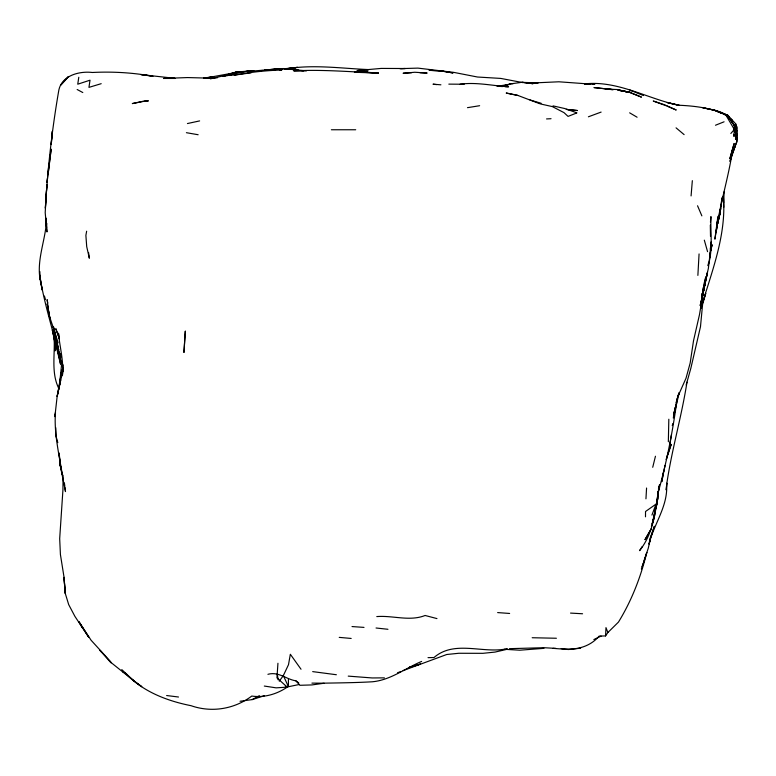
<?xml version="1.0" encoding="UTF-8"?>
<svg xmlns="http://www.w3.org/2000/svg" width="776" height="776" viewBox="0 0 776 776"><rect width="100%" height="100%" fill="white"/><g stroke="black" fill="none" stroke-linecap="round" stroke-linejoin="round"><path stroke-width="1.16" d="M735.221 124.82L736.647 126.643L737.2 137.963L736.647 142.183L731.361 156.189L736.647 142.183L736.647 137.4M736.647 129.029L736.647 126.643L736.647 142.183M54.078 337.046C55.222 354.273 50.799 373.12 59.063 388.96M735.609 130.989L735.561 139.35L736.191 128.127L735.648 123.811L727.636 115.071L716.18 110.968L727.122 115.294L736.191 128.127L734.823 132.279L733.485 129.068M735.629 127.4L735.648 123.811L736.763 135.179L736.017 132.9M645.496 516.826L645.535 511.5L655.992 504.138L651.937 515.08M697.876 275.393L699.069 253.936M723.785 207.279L723.339 195.969C726.743 234.934 711.679 271.813 700.815 308.441L705.762 293.328L702.6 304.318L700.486 326.696L690.844 368.28L686.178 384.954M46.211 194.883L45.357 208.21C47.617 169.226 51.924 130.271 58.549 91.801C60.596 75.864 78.686 70.868 92.363 72.478C112.666 71.46 132.958 72.643 152.959 76.281L140.951 74.583L174.969 78.337M668.34 441.738L668.825 419.224M723.63 203.002L724.153 191.769M40.274 278.448L42.234 290.059L40.071 279.263L39.857 271.6M605.561 635.932L605.978 627.619L607.87 632.527L605.561 635.932L599.169 636.087C589.644 647.271 575.346 650.511 561.232 648.581M710.438 250.386L710.661 246.137L710.428 249.503M645.952 498.842L646.573 488.017M126.42 674.179C143.482 691.891 167.335 700.971 191.051 705.694C211.683 712.921 234.478 709.099 251.773 696.062C264.315 697.886 276.848 694.171 287.246 687.148L276.954 677.846L277.944 663.267M46.812 223.43L46.56 227.669L45.774 217.92L46.958 231.966L45.202 212.692L46.191 194.941M722.243 197.89L722.097 200.14L722.272 197.812M46.288 193.825L46.929 184.853M710.185 252.869L708.352 268.506L703.492 289.496M45.968 198.064L46.919 184.989M666.235 489.704L666.807 483.147L666.235 489.928M691.077 195.93L692.337 180.662M710.156 253.791L709.865 257.351L710.147 253.868M710.457 250.231L711.146 241.918L710.409 248.621M710.457 222.198L710.952 216.601C710.302 232.984 713.154 249.804 708.09 265.741L708.595 262.404M47.482 178.373L47.093 182.612L48.616 167.189M717.887 216.368L714.9 239.173L718.508 216.911L716.141 232.266L717.49 221.092L717.034 225.321C721.214 200.189 728.751 175.657 732.554 150.389L730.003 161.456L735.095 146.325M46.414 222.508C44.882 241.481 36.782 260.135 40.071 279.263M642.198 546.605L639.569 550.659C652.936 533.985 655.759 512.073 658.116 491.509M702.261 293.464L701.553 299.041L705.064 283.783L702.008 294.812L703.172 290.641M702.687 290.117L702.969 287.886M55.474 412.269C53.864 433.28 59.112 454.28 62.352 474.912L60.033 464.339L59.092 452.99L60.887 468.675L60.033 464.339L65.485 491.596L64.971 487.289M721.224 203.205L721.534 200.974M721.069 204.321L719.536 215.476L722.369 197.414M654.178 518.009L659.561 484.612L657.99 493.022C666.807 461.933 672.967 430.282 677.225 398.214M658.446 489.278L658.766 487.047M673.316 418.06L673.646 415.839M673.966 413.608L674.295 411.377M78.793 77.261L77.746 84.196L90.016 80.19L88.949 87.378L101.2 83.682M709.574 255.323L709.914 253.092M720.05 212.769L720.72 208.56L717.674 223.857L720.05 212.769L718.586 219.656M669.833 444.6L671.453 434.628M673.898 414.52L675.062 407.449M709.633 255.973L710.04 253.616M710.438 251.259L710.845 248.902L710.331 251.114M663.742 470.634L661.773 481.75L665.032 465.435M86.64 231.2L85.884 235.409L86.708 246.603L89.327 258.233L88.551 252.462M55.484 413.346L54.892 416.644L57.143 396.449L63.234 367.892M656.787 502.673L653.149 520.667L654.44 516.506L651.384 526.37M62.866 370.976L63.302 368.755M653.149 520.667L655.138 510.676M676.653 401.173L673.878 415.364L679.087 393.228L678.001 396.226L686.003 378.251L690.165 363.042L693.511 340.761L699.535 314.425L705.801 276.838L703.541 285.675M702.862 294.579L700.456 305.666L707.489 272.405L701.184 301.912M704.239 287.964L700.194 305.405M655.351 509.57L658.407 494.273L656.661 505.409L657.728 498.483L652.238 523.732M63.225 369.512L62.361 375.836L62.759 364.594L62.74 371.597C63.118 358.522 59.694 346.028 58.452 333.166L59.413 338.889L55.814 328.685L59.189 338.064M686.973 382.18C681.619 416.722 671.56 450.284 666.623 484.884C667.99 506.224 653.887 524.072 648.978 544.112L649.939 540.94L648.241 548.312L641.354 569.031M652.723 467.298L655.448 456.24M60.829 379.833L57.143 396.449L61.905 370.016L59.442 385.352L61.479 365.709L59.917 353.255L60.829 357.261M709.778 254.111L712.155 244.741L710.389 251.366M666.778 457.471L666.225 459.557L671.201 444.415L667.059 456.424M700.272 305.24L700.912 302.96M676.168 402.579L678.913 392.811M652.257 523.8L652.849 521.715M672.258 425.597L672.87 423.512M643.585 562.357L646.786 552.463C640.821 576.927 631.683 600.614 618.453 622.1L607.87 632.527M642.111 566.742L643.226 563.454M279.263 681.212L283.492 675.401M730.837 133.482L734.329 129.495L734.212 125.227L728.13 116.196L729.469 119.417M240.046 701.271L252.181 699.603L259.378 695.723M421.649 661.424C405.208 668.301 390.57 680.125 372.286 681.784C356.397 682.696 340.625 682.87 324.707 683.152L311.962 684.927L299.914 685.295L295.86 680.824C286.131 679.33 278.691 671.298 267.914 674.305M593.844 639.56L601.07 636.116M727.636 115.071L727.122 115.294C712.29 108.116 695.635 106.011 679.34 105.255L667.292 102.558L679.514 105.449C647.601 98.998 618.181 80.209 584.609 83.886M715.491 125.237L724.076 121.803M576.587 113.024L568.061 116.4L563.987 112.627L552.337 106.593L540.484 103.955M397.516 672.792L400.872 671.482M403.113 670.6L446.753 654.498L458.849 653.266L482.895 653.324L495.001 652.082L507.194 649.269M588.402 116.798L601.119 112.084M252.181 699.603L264.441 695.694M227.572 75.621L234.255 73.652L222.644 76.223L234.662 74.447L222.537 76.067L210.354 78.706L217.6 77.687M510.016 83.944L522.141 82.275L533.063 83.711L522.209 82.363L538.205 82.896M500.995 86.505L510.647 83.759L513.052 83.701M504.235 85.738L509.619 84.341L497.047 86.291L502.819 86.543M239.095 71.945L206.338 77.881M187.443 123.549L199.626 120.91M301.02 669.242L290.34 654.265L288.497 664.692L283.356 675.557L288.43 686.721L299.497 684.451M206.561 78.075L212.333 76.931L203.516 78.017M143.366 101.423L132.298 103.577L144.414 100.987L148.42 100.87L144.472 101.21M467.482 107.67L479.626 105.711M260.193 70.723L262.395 70.471M264.597 70.209L272.308 69.316L281.921 69.336M264.781 70.209L283.424 68.598L295.724 69.355L284.326 69.345M580.652 648.193L568.546 649.522L552.987 648.348M358.57 72.401L367.746 71.402L354.419 72.275L378.426 73.06L366.447 72.236M285.073 68.686L297.518 67.367L286.79 68.734C313.911 64.359 341.362 68.424 368.551 69.568M279.496 70.247L281.795 70.015C265.77 70.49 249.756 72.255 234.003 75.165L251.104 72.818M543.947 648.348L519.784 650.201L504.216 649.279M252.957 71.072L247.495 71.518L271.678 69.433L282.027 69.355L273.899 69.452M528.718 83.158L558.865 81.79L594.785 84.4L592.505 84.303M368.571 69.704L357.018 70.567L381.2 68.414L405.247 68.521L400.678 68.657M534.751 82.857L537.778 82.848M460.032 84.196C476.309 81.955 492.401 85.738 508.59 86.805L505.127 86.65M411.532 72.75L403.084 73.254L414.83 72.255L427.139 73.051L419.952 72.74M272.735 69.462L281.63 68.938M528.456 83.168L535.382 82.809L528.408 82.886M546.556 118.932L551.047 118.709M507.194 648.746C482.944 653.955 454.571 639.696 433.997 657.524L428.022 657.65M399.844 68.657L417.915 68.113L453.727 72.372L477.482 77.018L500.83 78.424L522.849 82.605M355.709 129.757L331.371 129.757M448.829 84.128L464.261 84.244M254.053 70.985L248.058 71.101L235.458 73.148L248.145 71.13L236.059 72.013L223.798 75.903L236.69 71.945L236.059 72.013L239.512 72.003M204.815 78.337L211.722 78.201L187.52 77.571L163.513 78.454L175.017 78.444M509.434 648.668L543.908 647.708L555.936 648.397M384.382 677.865L372.189 677.952L348.24 676.119M311.933 683.113L324.087 683.2M532.181 637.736L556.402 638.25M376.787 616.58C392.995 615.281 409.563 621.663 425.122 615.484L436.956 618.588M617.26 89.531L629.103 92.441L617.26 89.531L605.27 89.065L612.128 89.599M584.541 83.973L590.235 84.206M436.578 84.594L432.998 84.186L440.913 84.817M570.544 613.088L582.563 613.767M352.023 626.562L364.012 627.396M497.639 612.584L509.628 613.457M339.238 637.377L351.179 638.444M613.069 89.599L593.96 87.562L613.137 89.677M378.164 73.041C350.092 71.848 321.894 69.336 293.764 70.878L306.413 70.897L283.133 68.531L273.472 69.801L283.424 68.598L298.663 70.141M566.635 109.464L577.393 110.522L566.315 109.377M376.05 627.997L387.951 629.288M336.367 674.732L312.689 671.618M166.636 695.529L178.49 697.013M617.9 90.181L630.364 92.334L618.472 90.191L629.627 92.266L641.461 97.136L629.724 92.46L623.235 90.986M264.315 686.052L276.101 687.846L287.246 687.148L285.316 686.042M301.049 70.529L303.426 70.907M186.405 132.696L198.142 134.733M723.174 114.043L726.365 115.449L731.603 120.746C725.463 110.91 713.028 110.066 702.794 107.757L715.278 110.415M517.786 95.409L506.33 93.062L517.786 95.409L539.698 103.712M553.007 105.876L564.87 108.562L576.888 112.84M529.95 99.939L541.144 103.276M665.032 105.371L666.099 105.711M663.965 104.973L653.247 101.026L664.421 104.712L676.226 110.008L667.108 106.137M629.724 89.987L631.703 90.773M631.615 90.743L643.43 95.545M714.657 110.299L721.04 113.112M126.546 673.898L122.87 672.016L111.414 662.83M77.163 89.512L82.799 92.538M629.637 112.83L637.096 117.224M295.86 680.824L298.712 682.87M135.179 681.9L141.766 686.692L133.132 680.261L134.5 681.357M122.87 672.016L133.336 680.339L121.774 669.591M676.061 127.846L684.112 134.617M110.852 661.889L91.093 640.248L79.103 621.857M101.84 652.393L99.832 650.269L111.016 662.859M728.13 116.196L736.191 128.127M80.2 623.826L88.745 637.271L74.923 616.396L68.695 604.62L65.155 593.058L64.069 577.422L60.421 554.578L59.684 538.651L62.934 489.869L63.069 475.222M725.599 114.615L734.329 129.495L734.028 136.479L733.679 134.238M80.704 624.728L82.722 628.298L79.191 621.983M731.584 119.223L732.573 121.357M735.056 126.682L737.035 130.94M697.546 205.766L701.863 215.864M54.524 331.323L49.111 315.347L47.123 299.643L47.773 303.076M58.122 342.885L53.156 326.948L58.714 349.947L53.757 327.171M44.436 296.063L45.435 299.458M704.317 240.143L707.567 251.676M57.812 442.63L55.853 435.656L55.794 427.76M52.293 330.159L60.538 364.119C54.64 334.165 44.193 305.113 39.683 274.966M52.875 332.409L55.212 343.875L54.33 337.143M61.343 360.985L61.76 363.362M277.304 674.247L278.196 679.912M64.389 482.915L64.825 486.193M54.301 337.279L55.009 350.868L54.805 342.488M710.312 225.079L710.506 236.379M288.41 679.262L288.43 686.721M185.299 331.226L183.96 352.333L185.299 331.226M409.253 667.389L420.446 664.052L409.253 667.389M52.361 131.29L51.235 144.53L52.361 131.29M49.218 164.493L48.073 174.59L51.167 149.108L49.218 164.493M650.482 537.215L649.444 541.396L654.41 526.264L650.482 537.215M730.973 154.521L729.877 158.702L734.144 143.502L730.973 154.521M651.142 529.038L645.04 539.562L651.142 529.038M68.026 77.144L60.838 84.972L68.695 76.475L68.026 77.144M441.108 70.926L429.07 70.315L441.166 70.946L453.068 72.973L441.108 70.926M60.538 357.105L55.727 341.178L60.538 357.105M50.003 318.868L47.239 303.92L50.003 318.868M65.155 593.058L64.069 577.422L65.155 593.058"/></g></svg>
